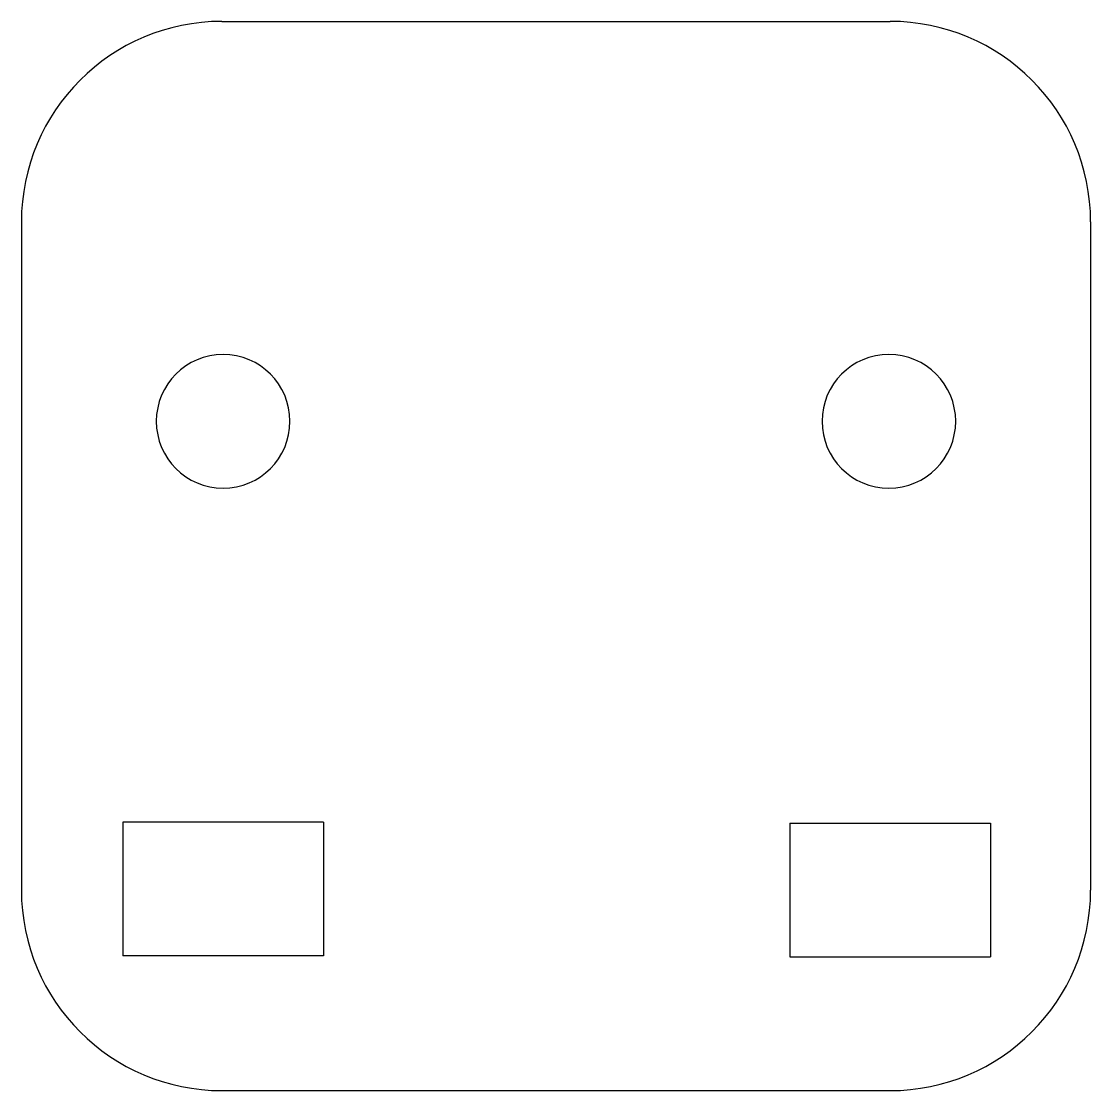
# Model space of a CAD drawing. Header units: inches. Extents: x 0.12 to 2.12, y 0 to 2.
import ezdxf

# ---------------------------------------------------------------- set-up
doc = ezdxf.new("R2010")
doc.units = ezdxf.units.IN
doc.layers.get('0').update_dxf_attribs({"linetype": 'CONTINUOUS'})

msp = doc.modelspace()

# ---------------------------------------------------------------- linework, layer by layer
at = {"color": 0, "linetype": 'CONTINUOUS'}
for p, q in [((0.5, 2), (1.75, 2)), ((0.125, 1.625), (0.125, 0.375)), ((2.125, 1.625), (2.125, 0.375)), ((0.6899, 0.5019), (0.3149, 0.5019)), ((0.3149, 0.5019), (0.3149, 0.2519)), ((0.6899, 0.5019), (0.6899, 0.2519)), ((1.5625, 0.5), (1.9375, 0.5)), ((1.5625, 0.5), (1.5625, 0.25)), ((1.9375, 0.5), (1.9375, 0.25)), ((0.6899, 0.2519), (0.3149, 0.2519)), ((1.5625, 0.25), (1.9375, 0.25)), ((0.5, 0), (1.75, 0))]:
    msp.add_line(p, q, dxfattribs=at)
for centre, radius, start, end in [((0.5, 1.625), 0.375, 90, 180), ((1.75, 1.625), 0.375, 360, 90), ((0.5024, 1.2519), 0.125, 360, 180), ((1.7476, 1.2519), 0.125, 360, 180), ((0.5024, 1.2519), 0.125, 180, 360), ((1.7476, 1.2519), 0.125, 180, 0), ((0.5, 0.375), 0.375, 180, 270), ((1.75, 0.375), 0.375, 270, 0)]:
    msp.add_arc(centre, radius, start, end, dxfattribs=at)

doc.saveas('drawing.dxf')
